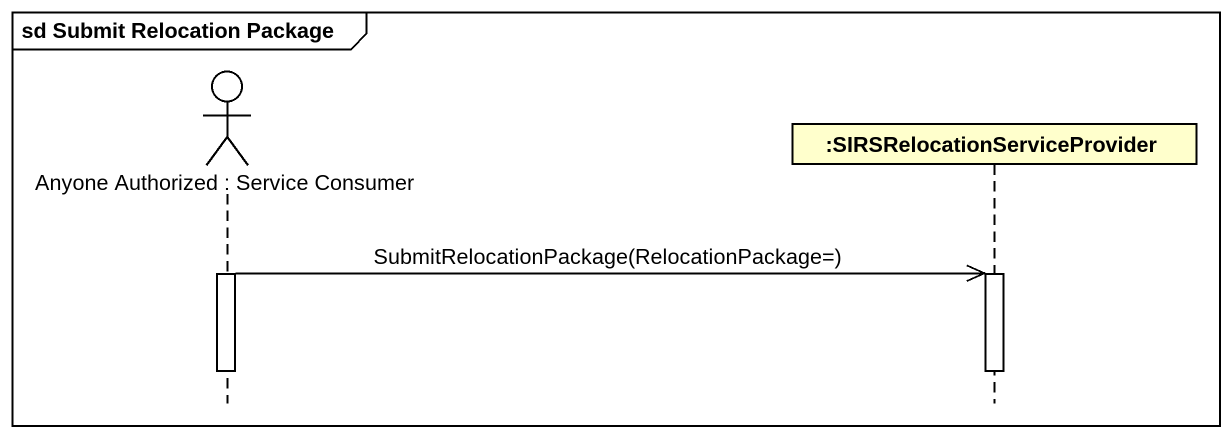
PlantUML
@startuml
mainframe sd Submit Relocation Package
hide footbox
actor "Anyone Authorized : Service Consumer" as Anyone_Authorized
participant ":SIRSRelocationServiceProvider" as SIRSRelocationServiceProvide

activate Anyone_Authorized
Anyone_Authorized ->> SIRSRelocationServiceProvide : SubmitRelocationPackage(RelocationPackage=)
activate SIRSRelocationServiceProvide
deactivate Anyone_Authorized
deactivate SIRSRelocationServiceProvide
@enduml
